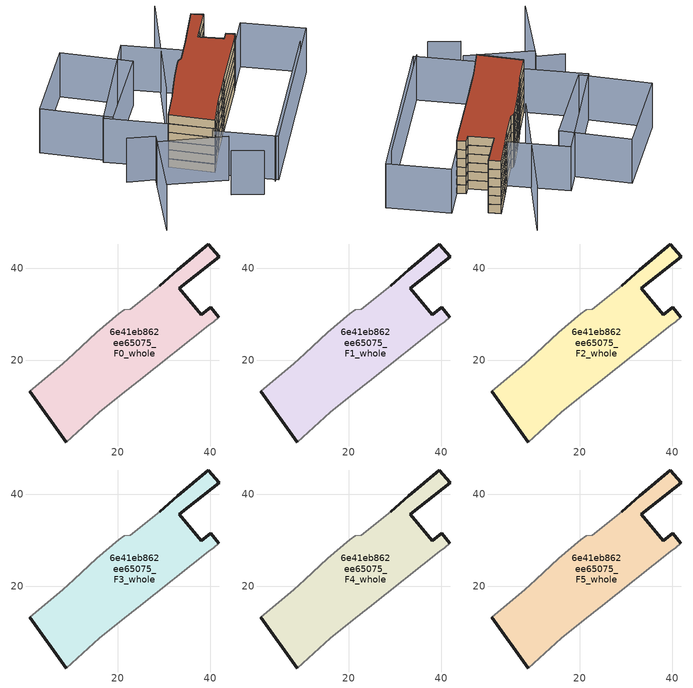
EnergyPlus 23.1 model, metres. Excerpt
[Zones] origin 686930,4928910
6e41eb862ee65075_F0_whole
 floor ground (EU_floor_Construction): 24.42,15.51 39.75,27.61 40.78,28.42 41.88,29.41 40.14,31.51 38.11,29.97 33.31,35.65 35.37,37.29 41.96,42.54 39.61,45.28 33.03,39.66 29.04,36.26 22.63,31.1 21.37,30.95 20.19,30.13 15.4,26.09 10.35,21.46 7.96,19.25 0.88,13.31 8.76,2.28 15.95,8.72 20.92,12.75 z0
 wall outside (EU_wall_Construction): 29.04,36.26 33.03,39.66 39.61,45.28 41.96,42.54 35.37,37.29 33.31,35.65 38.11,29.97 40.14,31.51 41.88,29.41 / 8.76,2.28 0.88,13.31 z0:3
 wall adiabatic (EU_wall_Construction): 41.88,29.41 40.78,28.42 39.75,27.61 24.42,15.51 20.92,12.75 15.95,8.72 8.76,2.28 / 0.88,13.31 7.96,19.25 10.35,21.46 15.4,26.09 20.19,30.13 21.37,30.95 22.63,31.1 29.04,36.26 z0:3
6e41eb862ee65075_F1_whole
 floor to 6e41eb862ee65075_F0_whole (EU_floor_Construction): 24.42,15.51 39.75,27.61 40.78,28.42 41.88,29.41 40.14,31.51 38.11,29.97 33.31,35.65 35.37,37.29 41.96,42.54 39.61,45.28 33.03,39.66 29.04,36.26 22.63,31.1 21.37,30.95 20.19,30.13 15.4,26.09 10.35,21.46 7.96,19.25 0.88,13.31 8.76,2.28 15.95,8.72 20.92,12.75 z3
 wall outside (EU_wall_Construction): 29.04,36.26 33.03,39.66 39.61,45.28 41.96,42.54 35.37,37.29 33.31,35.65 38.11,29.97 40.14,31.51 41.88,29.41 / 8.76,2.28 0.88,13.31 z3:6
 wall adiabatic (EU_wall_Construction): 41.88,29.41 40.78,28.42 39.75,27.61 24.42,15.51 20.92,12.75 15.95,8.72 8.76,2.28 / 0.88,13.31 7.96,19.25 10.35,21.46 15.4,26.09 20.19,30.13 21.37,30.95 22.63,31.1 29.04,36.26 z3:6
6e41eb862ee65075_F2_whole
 floor to 6e41eb862ee65075_F1_whole (EU_floor_Construction): 24.42,15.51 39.75,27.61 40.78,28.42 41.88,29.41 40.14,31.51 38.11,29.97 33.31,35.65 35.37,37.29 41.96,42.54 39.61,45.28 33.03,39.66 29.04,36.26 22.63,31.1 21.37,30.95 20.19,30.13 15.4,26.09 10.35,21.46 7.96,19.25 0.88,13.31 8.76,2.28 15.95,8.72 20.92,12.75 z6
 wall outside (EU_wall_Construction): 29.04,36.26 33.03,39.66 39.61,45.28 41.96,42.54 35.37,37.29 33.31,35.65 38.11,29.97 40.14,31.51 41.88,29.41 / 8.76,2.28 0.88,13.31 z6:9
 wall adiabatic (EU_wall_Construction): 41.88,29.41 40.78,28.42 39.75,27.61 24.42,15.51 20.92,12.75 15.95,8.72 8.76,2.28 / 0.88,13.31 7.96,19.25 10.35,21.46 15.4,26.09 20.19,30.13 21.37,30.95 22.63,31.1 29.04,36.26 z6:9
6e41eb862ee65075_F3_whole
 floor to 6e41eb862ee65075_F2_whole (EU_floor_Construction): 24.42,15.51 39.75,27.61 40.78,28.42 41.88,29.41 40.14,31.51 38.11,29.97 33.31,35.65 35.37,37.29 41.96,42.54 39.61,45.28 33.03,39.66 29.04,36.26 22.63,31.1 21.37,30.95 20.19,30.13 15.4,26.09 10.35,21.46 7.96,19.25 0.88,13.31 8.76,2.28 15.95,8.72 20.92,12.75 z9
 wall outside (EU_wall_Construction): 29.04,36.26 33.03,39.66 39.61,45.28 41.96,42.54 35.37,37.29 33.31,35.65 38.11,29.97 40.14,31.51 41.88,29.41 / 8.76,2.28 0.88,13.31 z9:12
 wall adiabatic (EU_wall_Construction): 41.88,29.41 40.78,28.42 39.75,27.61 24.42,15.51 20.92,12.75 15.95,8.72 8.76,2.28 / 0.88,13.31 7.96,19.25 10.35,21.46 15.4,26.09 20.19,30.13 21.37,30.95 22.63,31.1 29.04,36.26 z9:12
6e41eb862ee65075_F4_whole
 floor to 6e41eb862ee65075_F3_whole (EU_floor_Construction): 24.42,15.51 39.75,27.61 40.78,28.42 41.88,29.41 40.14,31.51 38.11,29.97 33.31,35.65 35.37,37.29 41.96,42.54 39.61,45.28 33.03,39.66 29.04,36.26 22.63,31.1 21.37,30.95 20.19,30.13 15.4,26.09 10.35,21.46 7.96,19.25 0.88,13.31 8.76,2.28 15.95,8.72 20.92,12.75 z12
 wall outside (EU_wall_Construction): 29.04,36.26 33.03,39.66 39.61,45.28 41.96,42.54 35.37,37.29 33.31,35.65 38.11,29.97 40.14,31.51 41.88,29.41 / 8.76,2.28 0.88,13.31 z12:15
 wall adiabatic (EU_wall_Construction): 41.88,29.41 40.78,28.42 39.75,27.61 24.42,15.51 20.92,12.75 15.95,8.72 8.76,2.28 / 0.88,13.31 7.96,19.25 10.35,21.46 15.4,26.09 20.19,30.13 21.37,30.95 22.63,31.1 29.04,36.26 z12:15
6e41eb862ee65075_F5_whole
 floor to 6e41eb862ee65075_F4_whole (EU_floor_Construction): 24.42,15.51 39.75,27.61 40.78,28.42 41.88,29.41 40.14,31.51 38.11,29.97 33.31,35.65 35.37,37.29 41.96,42.54 39.61,45.28 33.03,39.66 29.04,36.26 22.63,31.1 21.37,30.95 20.19,30.13 15.4,26.09 10.35,21.46 7.96,19.25 0.88,13.31 8.76,2.28 15.95,8.72 20.92,12.75 z15
 wall outside (EU_wall_Construction): 29.04,36.26 33.03,39.66 39.61,45.28 41.96,42.54 35.37,37.29 33.31,35.65 38.11,29.97 40.14,31.51 41.88,29.41 / 8.76,2.28 0.88,13.31 z15:18
 wall adiabatic (EU_wall_Construction): 41.88,29.41 40.78,28.42 39.75,27.61 24.42,15.51 20.92,12.75 15.95,8.72 8.76,2.28 / 0.88,13.31 7.96,19.25 10.35,21.46 15.4,26.09 20.19,30.13 21.37,30.95 22.63,31.1 29.04,36.26 z15:18
 roof outside (EU_roof_Construction): 39.61,45.28 41.96,42.54 35.37,37.29 33.31,35.65 38.11,29.97 40.14,31.51 41.88,29.41 40.78,28.42 39.75,27.61 24.42,15.51 20.92,12.75 15.95,8.72 8.76,2.28 0.88,13.31 7.96,19.25 10.35,21.46 15.4,26.09 20.19,30.13 21.37,30.95 22.63,31.1 29.04,36.26 33.03,39.66 z18
shading: 4.55,-8.61 11.43,-14.82 / -7.51,9.01 8.95,-2.93 / 18.21,-12.23 55.65,17.37 / -12.61,16.05 -5.93,11.2 / -5.93,11.2 -20.5,-8.89 / 37.74,58.07 12.29,26.27 / 61.26,20.93 19.33,-12.49 / 19.33,-12.49 7.64,2.17 / 7.64,2.17 49.57,35.59 / 49.57,35.59 61.26,20.93 / 17.48,50.52 29.1,36.19 / 29.1,36.19 0.88,13.31 / 0.88,13.31 -10.74,27.64 / -10.74,27.64 17.48,50.52 / -8.24,26.17 -20.42,43.36 / -20.42,43.36 2.43,59.57 / 2.43,59.57 14.62,42.37 / 14.62,42.37 -8.24,26.17 z0:15
[Building]
EU S2 Campaign: North Axis=0; Terrain=City; Solar Distribution=FullExterior
[Site:Location]
Bologna: Latitude=44.5; Longitude=11.25; Time Zone=1; Elevation=37
[SizingPeriod:WeatherFileDays]
AnnualSizingPeriod: Begin Month=1; Begin Day of Month=1; End Month=12; End Day of Month=31; Day of Week for Start Day=Monday; Use Weather File Daylight Saving Period=No; Use Weather File Rain and Snow Indicators=No
[MATERIAL]
EU_InternalMass_Material: Roughness=MediumRough; Thickness=0.1; Conductivity=1; Density=1800; Specific Heat=900; Thermal Absorptance=0.9; Solar Absorptance=0.7; Visible Absorptance=0.7
[MATERIAL:NOMASS] Roughness=MediumRough; Thermal Absorptance=0.9; Solar Absorptance=0.7; Visible Absorptance=0.7
Name | Thermal Resistance
EU_wall_NoMass | 0.905828
EU_roof_NoMass | 0.37593
EU_floor_NoMass | 0.67114
[CONSTRUCTION]
EU_wall_Construction: EU_wall_NoMass
EU_roof_Construction: EU_roof_NoMass
EU_floor_Construction: EU_floor_NoMass
EU_InternalMass_Construction: EU_InternalMass_Material
[ZONE] Type=1; Multiplier=1; Ceiling Height=autocalculate; Volume=1750.44; Floor Area=autocalculate; Part of Total Floor Area=Yes
6e41eb862ee65075_F0_whole; 6e41eb862ee65075_F1_whole; 6e41eb862ee65075_F2_whole; 6e41eb862ee65075_F3_whole; 6e41eb862ee65075_F4_whole; 6e41eb862ee65075_F5_whole
[INTERNALMASS] Construction=EU_InternalMass_Construction; Surface Area=518.141
Name | Zone or ZoneList
6e41eb862ee65075_F0_whole_EU_InternalMass | 6e41eb862ee65075_F0_whole
6e41eb862ee65075_F1_whole_EU_InternalMass | 6e41eb862ee65075_F1_whole
6e41eb862ee65075_F2_whole_EU_InternalMass | 6e41eb862ee65075_F2_whole
6e41eb862ee65075_F3_whole_EU_InternalMass | 6e41eb862ee65075_F3_whole
6e41eb862ee65075_F4_whole_EU_InternalMass | 6e41eb862ee65075_F4_whole
6e41eb862ee65075_F5_whole_EU_InternalMass | 6e41eb862ee65075_F5_whole
[OTHEREQUIPMENT] Fuel Type=Electricity; Design Level Calculation Method=Watts/Area; Power per Zone Floor Area=1; Fraction Latent=0; Fraction Radiant=0; Fraction Lost=0; Carbon Dioxide Generation Rate=0; EndUse Subcategory=EU_Step8_InternalGains
Name | Zone or ZoneList or Space or SpaceList | Schedule
EU_Step8_InternalGain_6e41eb862ee65075_F0_whole_f000 | 6e41eb862ee65075_F0_whole | EU_Step8_GainSchedule_6e41eb862ee65075_F0_whole_f000
EU_Step8_InternalGain_6e41eb862ee65075_F1_whole_f000 | 6e41eb862ee65075_F1_whole | EU_Step8_GainSchedule_6e41eb862ee65075_F1_whole_f000
EU_Step8_InternalGain_6e41eb862ee65075_F2_whole_f000 | 6e41eb862ee65075_F2_whole | EU_Step8_GainSchedule_6e41eb862ee65075_F2_whole_f000
EU_Step8_InternalGain_6e41eb862ee65075_F3_whole_f000 | 6e41eb862ee65075_F3_whole | EU_Step8_GainSchedule_6e41eb862ee65075_F3_whole_f000
EU_Step8_InternalGain_6e41eb862ee65075_F4_whole_f000 | 6e41eb862ee65075_F4_whole | EU_Step8_GainSchedule_6e41eb862ee65075_F4_whole_f000
EU_Step8_InternalGain_6e41eb862ee65075_F5_whole_f000 | 6e41eb862ee65075_F5_whole | EU_Step8_GainSchedule_6e41eb862ee65075_F5_whole_f000
[ZONEVENTILATION:DESIGNFLOWRATE] Schedule=EU_AlwaysOn; Design Flow Rate Calculation Method=AirChanges/Hour; Air Changes per Hour=0.73129; Ventilation Type=Natural; Fan Pressure Rise=0; Fan Total Efficiency=1; Constant Term Coefficient=1; Temperature Term Coefficient=0; Velocity Term Coefficient=0; Velocity Squared Term Coefficient=0; Minimum Indoor Temperature=-100; Maximum Indoor Temperature=100; Delta Temperature=-100; Minimum Outdoor Temperature=-100; Maximum Outdoor Temperature=100; Maximum Wind Speed=40
Name | Zone or ZoneList or Space or SpaceList
EU_ConstantAir_6e41eb862ee65075_F0_whole | 6e41eb862ee65075_F0_whole
EU_ConstantAir_6e41eb862ee65075_F1_whole | 6e41eb862ee65075_F1_whole
EU_ConstantAir_6e41eb862ee65075_F2_whole | 6e41eb862ee65075_F2_whole
EU_ConstantAir_6e41eb862ee65075_F3_whole | 6e41eb862ee65075_F3_whole
EU_ConstantAir_6e41eb862ee65075_F4_whole | 6e41eb862ee65075_F4_whole
EU_ConstantAir_6e41eb862ee65075_F5_whole | 6e41eb862ee65075_F5_whole
[HVACTEMPLATE:THERMOSTAT] Constant Heating Setpoint=20; Constant Cooling Setpoint=50
EU_HeatOnly_6e41eb862ee65075_F0_whole; EU_HeatOnly_6e41eb862ee65075_F1_whole; EU_HeatOnly_6e41eb862ee65075_F2_whole; EU_HeatOnly_6e41eb862ee65075_F3_whole; EU_HeatOnly_6e41eb862ee65075_F4_whole; EU_HeatOnly_6e41eb862ee65075_F5_whole
[HVACTEMPLATE:ZONE:IDEALLOADSAIRSYSTEM] System Availability Schedule=EU_AlwaysOn; Maximum Heating Supply Air Temperature=50; Minimum Cooling Supply Air Temperature=13; Maximum Heating Supply Air Humidity Ratio=0.0156; Minimum Cooling Supply Air Humidity Ratio=0.0077; Heating Limit=NoLimit; Cooling Limit=NoLimit; Heating Availability Schedule=EU_AlwaysOn; Cooling Availability Schedule=EU_CoolingOff; Dehumidification Control Type=ConstantSensibleHeatRatio; Cooling Sensible Heat Ratio=0.7; Dehumidification Setpoint=60; Humidification Control Type=None; Humidification Setpoint=30; Outdoor Air Method=None; Outdoor Air Flow Rate per Person=0.00944; Outdoor Air Flow Rate per Zone Floor Area=0; Outdoor Air Flow Rate per Zone=0; Demand Controlled Ventilation Type=None; Outdoor Air Economizer Type=NoEconomizer; Heat Recovery Type=None; Sensible Heat Recovery Effectiveness=0.7; Latent Heat Recovery Effectiveness=0.65
Name | Template Thermostat
6e41eb862ee65075_F0_whole | EU_HeatOnly_6e41eb862ee65075_F0_whole
6e41eb862ee65075_F1_whole | EU_HeatOnly_6e41eb862ee65075_F1_whole
6e41eb862ee65075_F2_whole | EU_HeatOnly_6e41eb862ee65075_F2_whole
6e41eb862ee65075_F3_whole | EU_HeatOnly_6e41eb862ee65075_F3_whole
6e41eb862ee65075_F4_whole | EU_HeatOnly_6e41eb862ee65075_F4_whole
6e41eb862ee65075_F5_whole | EU_HeatOnly_6e41eb862ee65075_F5_whole
[SIZING:ZONE] Zone Cooling Design Supply Air Temperature Input Method=SupplyAirTemperature; Zone Cooling Design Supply Air Temperature=13; Zone Heating Design Supply Air Temperature Input Method=SupplyAirTemperature; Zone Heating Design Supply Air Temperature=50; Zone Cooling Design Supply Air Humidity Ratio=0.008; Zone Heating Design Supply Air Humidity Ratio=0.008; Cooling Design Air Flow Method=DesignDay; Cooling Design Air Flow Rate=0; Cooling Minimum Air Flow per Zone Floor Area=0.000762; Cooling Minimum Air Flow=0; Cooling Minimum Air Flow Fraction=0.2; Heating Design Air Flow Method=DesignDay; Heating Design Air Flow Rate=0; Heating Maximum Air Flow per Zone Floor Area=0.002032; Heating Maximum Air Flow=0.141576; Heating Maximum Air Flow Fraction=0.3; Account for Dedicated Outdoor Air System=No; Dedicated Outdoor Air System Control Strategy=NeutralSupplyAir; Dedicated Outdoor Air Low Setpoint Temperature for Design=autosize; Dedicated Outdoor Air High Setpoint Temperature for Design=autosize; Zone Load Sizing Method=Sensible Load Only No Latent Load; Zone Latent Cooling Design Supply Air Humidity Ratio Input Method=HumidityRatioDifference; Zone Cooling Design Supply Air Humidity Ratio Difference=0.005; Zone Latent Heating Design Supply Air Humidity Ratio Input Method=HumidityRatioDifference; Zone Humidification Design Supply Air Humidity Ratio Difference=0.005
6e41eb862ee65075_F0_whole; 6e41eb862ee65075_F1_whole; 6e41eb862ee65075_F2_whole; 6e41eb862ee65075_F3_whole; 6e41eb862ee65075_F4_whole; 6e41eb862ee65075_F5_whole
[SCHEDULE:CONSTANT]
Name | Hourly Value
EU_AlwaysOn | 1
EU_CoolingOff | 0
[SCHEDULE:FILE] Column Number=1; Rows to Skip at Top=0; Number of Hours of Data=8760; Column Separator=Comma; Interpolate to Timestep=No; Minutes per Item=60; Adjust Schedule for Daylight Savings=Yes
Name | File
EU_Step8_GainSchedule_6e41eb862ee65075_F0_whole_f000 | ../../schedules/6e41eb862ee65075/6e41eb862ee65075_F0_whole_f000_gain.csv
EU_Step8_GainSchedule_6e41eb862ee65075_F1_whole_f000 | ../../schedules/6e41eb862ee65075/6e41eb862ee65075_F1_whole_f000_gain.csv
EU_Step8_GainSchedule_6e41eb862ee65075_F2_whole_f000 | ../../schedules/6e41eb862ee65075/6e41eb862ee65075_F2_whole_f000_gain.csv
EU_Step8_GainSchedule_6e41eb862ee65075_F3_whole_f000 | ../../schedules/6e41eb862ee65075/6e41eb862ee65075_F3_whole_f000_gain.csv
EU_Step8_GainSchedule_6e41eb862ee65075_F4_whole_f000 | ../../schedules/6e41eb862ee65075/6e41eb862ee65075_F4_whole_f000_gain.csv
EU_Step8_GainSchedule_6e41eb862ee65075_F5_whole_f000 | ../../schedules/6e41eb862ee65075/6e41eb862ee65075_F5_whole_f000_gain.csv
